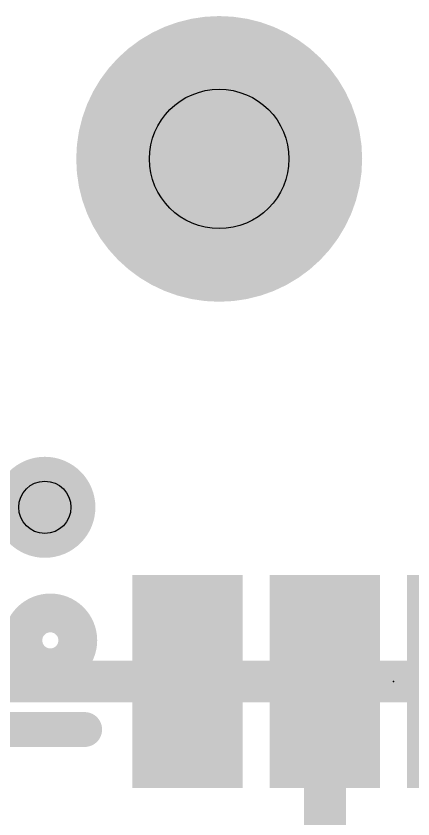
# Model space of a CAD drawing. Extents: x -29 to 79, y -27 to 74.
# Drawn here: x 9.95 to 12.84, y 4.08 to 9.93 of the extents above; entities that cross this region are included whole.
import ezdxf

# ---------------------------------------------------------------- set-up
doc = ezdxf.new("R2010")
doc.units = 0
for name, color, linetype in [('1', 12, 'CONTINUOUS'), ('17', 110, 'CONTINUOUS'), ('18', 110, 'CONTINUOUS'), ('21', 41, 'CONTINUOUS'), ('22', 40, 'CONTINUOUS'), ('23', 53, 'CONTINUOUS'), ('29', 253, 'CONTINUOUS'), ('30', 253, 'CONTINUOUS'), ('31', 253, 'CONTINUOUS'), ('44', 253, 'CONTINUOUS'), ('51', 53, 'CONTINUOUS')]:
    doc.layers.add(name, color=color, linetype=linetype)

# ---------------------------------------------------------------- blocks, each defined once
blk = doc.blocks.new('RECT')
blk.add_solid([(-0.5, -0.5), (0.5, -0.5), (-0.5, 0.5), (0.5, 0.5)])
blk = doc.blocks.new('ROUNDP')
at = {"const_width": 0.5}
blk.add_lwpolyline([(0, -0.25, 1), (0, 0.25, 1), (0, -0.25)], format="xyb", dxfattribs=at)
blk = doc.blocks.new('ROUNDV')
at = {"const_width": 0.5}
blk.add_lwpolyline([(0, -0.25, 1), (0, 0.25, 1), (0, -0.25)], format="xyb", dxfattribs=at)

msp = doc.modelspace()

# ---------------------------------------------------------------- linework, layer by layer
at = {"layer": '1', "const_width": 0.3048}
msp.add_lwpolyline([(12.2, 5.08), (12.2, 3.398)], dxfattribs=at)
at = {"layer": '1', "const_width": 0.1524}
msp.add_lwpolyline([(12.2762, 5.08, 1), (12.1238, 5.08)], format="xyb", dxfattribs=at)
at = {"layer": '21'}
for points, const_width in [([(10.2, 5.2386, 1), (10.2, 5.5214, 1), (10.2, 5.2386)], 0.4), ([(10.45, 4.6665, 1), (10.45, 4.7935)], 0.127)]:
    msp.add_lwpolyline(points, format="xyb", dxfattribs=dict(at, const_width=const_width))
at = {"layer": '21', "const_width": 0.254}
msp.add_lwpolyline([(9.7, 4.73), (10.45, 4.73)], dxfattribs=at)
at = {"layer": '22', "const_width": 0.3048}
msp.add_lwpolyline([(15.875, 5.08), (9.525, 5.08)], dxfattribs=at)
at = {"layer": '23'}
msp.add_point((12.7, 5.08), dxfattribs=at)
at = {"layer": '44'}
for centre, radius in [((11.43, 8.89), 0.508), ((10.16, 6.35), 0.1905)]:
    msp.add_circle(centre, radius, dxfattribs=at)

# ---------------------------------------------------------------- block references
at = {"layer": '1', "xscale": 0.6, "yscale": 1.35}
for p in [(11.2, 5.08), (12.2, 5.08)]:
    msp.add_blockref('RECT', p, dxfattribs=at)
at = {"layer": '17', "xscale": 1.8796, "yscale": 1.8796, "rotation": 90}
msp.add_blockref('ROUNDP', (11.43, 8.89), dxfattribs=at)
msp.add_blockref('ROUNDP', (11.43, 8.89), dxfattribs=at)
at = {"layer": '18', "xscale": 0.7366, "yscale": 0.7366}
msp.add_blockref('ROUNDV', (10.16, 6.35), dxfattribs=at)
msp.add_blockref('ROUNDV', (10.16, 6.35), dxfattribs=at)
at = {"layer": '29', "xscale": 2.0828, "yscale": 2.0828, "rotation": 90}
msp.add_blockref('ROUNDP', (11.43, 8.89), dxfattribs=at)
at = {"layer": '29', "xscale": 0.8032, "yscale": 1.5532}
for p in [(11.2, 5.08), (12.2, 5.08), (13.2, 5.08)]:
    msp.add_blockref('RECT', p, dxfattribs=at)
at = {"layer": '30', "xscale": 2.0828, "yscale": 2.0828, "rotation": 90}
msp.add_blockref('ROUNDP', (11.43, 8.89), dxfattribs=at)
at = {"layer": '31', "xscale": 0.6, "yscale": 1.35}
for p in [(11.2, 5.08), (12.2, 5.08)]:
    msp.add_blockref('RECT', p, dxfattribs=at)
at = {"layer": '51', "xscale": 0.508, "yscale": 0.508}
msp.add_blockref('RECT', (11.43, 8.89), dxfattribs=at)

doc.saveas('drawing.dxf')
